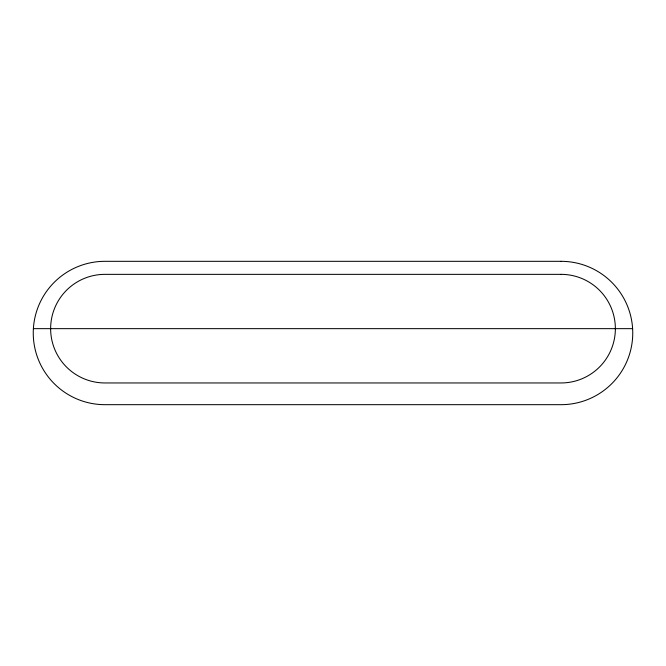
<?xml version="1.0" encoding="UTF-8"?>
<svg xmlns="http://www.w3.org/2000/svg" width="666" height="666" viewBox="0 0 666 666"><rect width="100%" height="100%" fill="white"/><g stroke="black" fill="none" stroke-linecap="round" stroke-linejoin="round"><path stroke-width="1" d="M33.383 328.654L632.617 328.654M561.072 261.322L104.928 261.322A71.678 71.678 0 0 0 33.25 333A71.678 71.678 0 0 0 104.928 404.678L561.072 404.678A71.678 71.678 0 0 0 632.75 333A71.678 71.678 0 0 0 561.072 261.322M561.072 274.35L104.928 274.35A54.304 54.304 0 0 0 50.633 328.654A54.304 54.304 0 0 0 104.928 382.958L561.072 382.958A54.304 54.304 0 0 0 615.367 328.654A54.304 54.304 0 0 0 561.072 274.35"/></g></svg>
